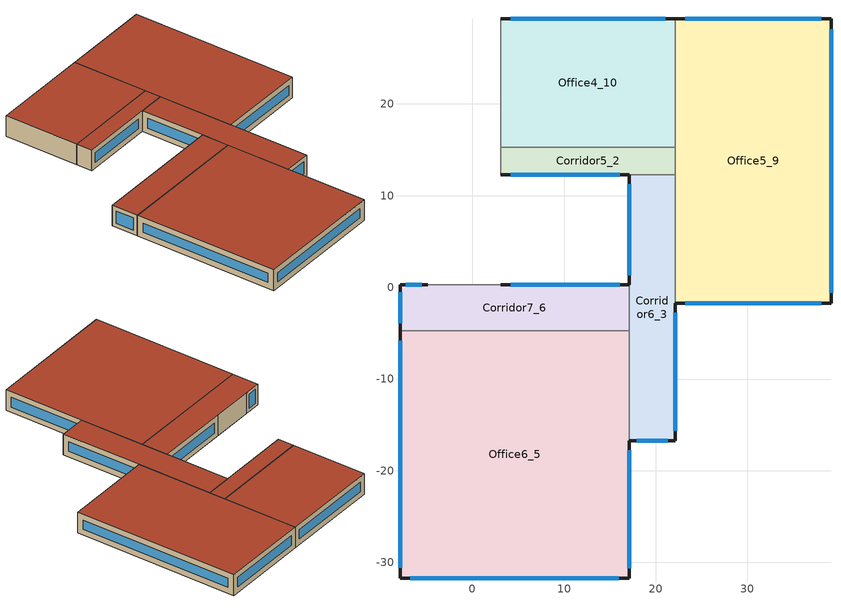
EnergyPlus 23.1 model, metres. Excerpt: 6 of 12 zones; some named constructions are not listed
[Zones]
Corridor5_2
 floor outside (90.1-2019 Nonresidential CZ 0 Exterior Floor (Mass)): 3.11,15.28 22.11,15.28 22.11,12.28 3.11,12.28 z7.07
 wall outside (90.1-2019 Nonresidential CZ 0 Exterior Wall (Mass)): 3.11,12.28 17.11,12.28 z7.07:11.07
 wall to Corridor4_4 (Interior Partition (Mass)): 3.11,15.28 3.11,12.28 z7.07:11.07
 wall to Corridor6_3 (Interior Partition (Mass)): 17.11,12.28 22.11,12.28 z7.07:11.07
 wall to Office5_9 (Interior Partition (Mass)): 22.11,12.28 22.11,15.28 z7.07:11.07
 wall to Office4_10 (Interior Partition (Mass)): 22.11,15.28 3.11,15.28 z7.07:11.07
 window (DoublePaneLoEe2): 4.16,12.28 16.05,12.28 z8.13:10.02
 roof outside (90.1-2019 Nonresidential CZ 0 Exterior Roof (Mass)): 3.11,15.28 3.11,12.28 22.11,12.28 22.11,15.28 z11.07
Corridor6_3
 floor outside (90.1-2019 Nonresidential CZ 0 Exterior Floor (Mass)): 17.11,12.28 22.11,12.28 22.11,-16.72 17.11,-16.72 z7.07
 wall outside (90.1-2019 Nonresidential CZ 0 Exterior Wall (Mass)): 17.11,12.28 17.11,0.28 / 17.11,-16.72 22.11,-16.72 22.11,-1.72 z7.07:11.07
 wall to Office6_5 (Interior Partition (Mass)): 17.11,-4.72 17.11,-16.72 z7.07:11.07
 wall to Corridor7_6 (Interior Partition (Mass)): 17.11,0.28 17.11,-4.72 z7.07:11.07
 wall to Office5_9 (Interior Partition (Mass)): 22.11,-1.72 22.11,12.28 z7.07:11.07
 window (DoublePaneLoEe2): 17.11,11.25 17.11,1.32 z8.11:10.04; 17.92,-16.72 21.29,-16.72 z7.89:10.26; 22.11,-15.65 22.11,-2.78 z8.14:10.01
 roof outside (90.1-2019 Nonresidential CZ 0 Exterior Roof (Mass)): 17.11,12.28 17.11,-16.72 22.11,-16.72 22.11,12.28 z11.07
Office6_5
 floor outside (90.1-2019 Nonresidential CZ 0 Exterior Floor (Mass)): -7.89,-31.72 -7.89,-4.72 17.11,-4.72 17.11,-31.72 z7.07
 wall outside (90.1-2019 Nonresidential CZ 0 Exterior Wall (Mass)): -7.89,-4.72 -7.89,-31.72 17.11,-31.72 17.11,-16.72 z7.07:11.07
 wall to Corridor7_6 (Interior Partition (Mass)): 17.11,-4.72 -7.89,-4.72 z7.07:11.07
 window (DoublePaneLoEe2): -6.77,-31.72 15.99,-31.72 z8.19:9.95; 17.11,-30.65 17.11,-17.78 z8.14:10.01; -7.89,-5.84 -7.89,-30.59 z8.2:9.95
 roof outside (90.1-2019 Nonresidential CZ 0 Exterior Roof (Mass)): -7.89,-31.72 17.11,-31.72 17.11,-4.72 -7.89,-4.72 z11.07
Corridor7_6
 floor outside (90.1-2019 Nonresidential CZ 0 Exterior Floor (Mass)): -7.89,-4.72 -7.89,0.28 17.11,0.28 17.11,-4.72 z7.07
 wall outside (90.1-2019 Nonresidential CZ 0 Exterior Wall (Mass)): -4.89,0.28 -7.89,0.28 -7.89,-4.72 / 17.11,0.28 3.11,0.28 z7.07:11.07
 wall to Corridor4_4 (Interior Partition (Mass)_FLIPPED): 3.11,0.28 -4.89,0.28 z7.07:11.07
 window (DoublePaneLoEe2): -5.52,0.28 -7.27,0.28 z7.7:10.45; 16.05,0.28 4.16,0.28 z8.13:10.02; -7.89,-0.53 -7.89,-3.9 z7.89:10.26
 roof outside (90.1-2019 Nonresidential CZ 0 Exterior Roof (Mass)): -7.89,-4.72 17.11,-4.72 17.11,0.28 -7.89,0.28 z11.07
Office5_9
 floor outside (90.1-2019 Nonresidential CZ 0 Exterior Floor (Mass)): 22.11,-1.72 22.11,29.28 39.11,29.28 39.11,-1.72 z7.07
 wall outside (90.1-2019 Nonresidential CZ 0 Exterior Wall (Mass)): 22.11,-1.72 39.11,-1.72 39.11,29.28 22.11,29.28 z7.07:11.07
 wall to Office4_10 (Interior Partition (Mass)): 22.11,29.28 22.11,15.28 z7.07:11.07
 window (DoublePaneLoEe2): 23.19,-1.72 38.02,-1.72 / 38.02,29.28 23.19,29.28 z8.16:9.99; 39.11,-0.58 39.11,28.15 z8.21:9.94
 roof outside (90.1-2019 Nonresidential CZ 0 Exterior Roof (Mass)): 22.11,-1.72 39.11,-1.72 39.11,29.28 22.11,29.28 z11.07
Office4_10
 floor outside (90.1-2019 Nonresidential CZ 0 Exterior Floor (Mass)): 3.11,29.28 22.11,29.28 22.11,15.28 3.11,15.28 z7.07
 wall outside (90.1-2019 Nonresidential CZ 0 Exterior Wall (Mass)): 22.11,29.28 3.11,29.28 z7.07:11.07
 wall to Corridor4_4 (Interior Partition (Mass)_FLIPPED): 3.11,29.28 3.11,15.28 z7.07:11.07
 window (DoublePaneLoEe2): 21.01,29.28 4.2,29.28 z8.17:9.98
 roof outside (90.1-2019 Nonresidential CZ 0 Exterior Roof (Mass)): 3.11,29.28 3.11,15.28 22.11,15.28 22.11,29.28 z11.07
[Schedule:Day:Hourly]
1242ee56-d6cf-462a-ade5-11d30a9780d5: Fraction, 0, 0, 0, 0, 1, 0, 1, 1, 1, 0, 0, 0, 1, 0, 0, 0, 0, 0, 0, 0, 0, 0, 0, 0
e344ddef-4962-420f-85e2-f5c150d679e5: Fraction, 0, 0, 0, 1, 0, 0, 0, 0, 0, 0, 0, 1, 1, 0, 1, 1, 0, 1, 0, 0, 0, 0, 0, 0
ffd09ddc-9102-4ad7-be12-65ce090cfeba: Fraction, 0, 0, 0, 0, 0, 0, 0, 0, 0, 0, 0, 1, 1, 0, 0, 0, 0, 0, 0, 0, 0, 0, 0, 1
b55eb57c-643e-4fc9-b324-50d3e40fb666: Fraction, 1, 0, 1, 1, 1, 1, 1, 1, 0, 0, 0, 1, 1, 1, 1, 1, 0, 0, 0, 0, 0, 0, 0, 0
491f8cdb-9c3c-4dc9-8fcd-590ef5e77c89: Fraction, 0, 1, 1, 1, 1, 1, 1, 1, 0, 0, 1, 0, 0, 0, 1, 0, 0, 0, 0, 0, 1, 1, 1, 1
5b6d78ea-f767-428e-86c2-ba8ecb36dfaa: Fraction, 1, 1, 1, 0, 1, 0, 0, 0, 0, 0, 0, 0, 1, 1, 1, 1, 0, 1, 0, 0, 0, 0, 0, 0
eb0fa9bf-e4a1-4a5d-9ac5-d7e4c1240da4: Fraction, 0, 0, 0, 0, 0, 0, 1, 1, 0, 0, 0, 1, 1, 0, 0, 0, 0, 0, 0, 0, 0, 0, 0, 0
9d154d37-4260-4026-8928-29595f42171f: Fraction, 0, 1, 1, 1, 1, 1, 0, 1, 1, 1, 1, 0, 0, 0, 0, 0, 0, 0, 0, 0, 0, 0, 0, 0
b03318f2-b386-4f2d-81cc-0c0b5e91b8b3: Fraction, 0, 0, 0, 1, 0, 1, 1, 0, 0, 0, 0, 1, 0, 1, 1, 1, 1, 1, 1, 0, 0, 0, 0, 0
02330130-0b7b-4af9-9bd3-7d9e0938c6e9: Fraction, 0, 0, 0, 1, 1, 1, 0, 0, 0, 0, 0, 0, 1, 1, 1, 1, 0, 0, 0, 0, 0, 0, 0, 0
df49a15c-b2ff-46f6-8f8e-6f0da56214ec: Fraction, 0, 1, 1, 1, 1, 0, 1, 1, 0, 0, 0, 1, 1, 1, 1, 1, 1, 1, 1, 0, 0, 0, 0, 0
434c5413-1246-47ac-9f07-298d2dff6bae: Fraction, 0, 0, 0, 0, 0, 0, 0, 0, 0, 0, 1, 1, 1, 1, 1, 1, 1, 1, 1, 0, 0, 0, 0, 0
c2e363a4-ecad-423c-9f6e-9bc37d77a88e: Fraction, 0, 0, 1, 1, 1, 0, 0, 1, 0, 0, 1, 1, 1, 1, 1, 1, 1, 1, 1, 1, 0, 0, 0, 0
a48b2b46-5358-4de7-bb09-8bf259215a9f: Fraction, 0, 0, 0, 0, 0, 0, 0, 1, 0, 0, 1, 1, 1, 1, 1, 1, 0, 1, 1, 1, 1, 1, 0, 0
f8dbe09b-ed34-4ddf-8900-e122ace980da: Fraction, 0, 0, 0, 0, 0, 0, 0, 0, 0, 1, 0, 1, 1, 1, 0, 0, 0, 0, 0, 0, 0, 0, 1, 1
69f5ed30-1af8-4d5d-aec1-3eb095da9fb7: Fraction, 1, 1, 1, 1, 1, 1, 1, 1, 1, 0, 1, 0, 0, 1, 0, 0, 0, 0, 0, 1, 0, 0, 0, 1
02c76f76-94cf-461c-afbc-bc5b4ff9c805: Fraction, 1, 1, 1, 1, 1, 1, 1, 1, 0, 0, 0, 1, 1, 1, 0, 0, 1, 1, 0, 0, 0, 0, 0, 1
a0c0cab8-4f9a-4ced-bd05-3508abf56f70: Fraction, 0, 0, 0, 0, 0, 0, 0, 0, 0, 0, 1, 0, 1, 1, 1, 0, 0, 0, 0, 0, 0, 0, 0, 0
b5026e55-8b1b-482d-9523-32ea7c3d715a: Fraction, 0, 1, 1, 1, 1, 1, 1, 1, 1, 0, 1, 1, 1, 1, 1, 0, 0, 0, 0, 1, 0, 1, 1, 1
577f36fc-207c-4c03-8701-113d78fc15b1: Fraction, 0, 0, 0, 0, 1, 1, 1, 1, 1, 1, 1, 0, 0, 0, 0, 0, 0, 0, 1, 0, 0, 0, 0, 0
a0f41693-ff3a-4fe0-b7b3-2f072955540f: Fraction, 0, 1, 0, 0, 1, 0, 0, 1, 0, 0, 1, 1, 1, 0, 0, 1, 0, 0, 0, 0, 0, 0, 0, 0
63d49d35-fa98-462d-a070-65141f953828: Fraction, 0, 0, 0, 0, 1, 1, 1, 1, 0, 0, 1, 1, 0, 0, 0, 0, 0, 0, 0, 0, 0, 0, 0, 0
44d64cc3-a848-4a1f-8d9e-95b665a51591: Fraction, 0, 0, 0, 0, 0, 1, 0, 0, 0, 1, 0, 1, 1, 1, 1, 1, 0, 0, 0, 0, 0, 0, 0, 1
3c02e85b-ea55-499d-8f5b-588ac2eb91b2: Fraction, 1, 1, 1, 1, 1, 1, 1, 1, 0, 1, 1, 1, 1, 1, 1, 1, 0, 0, 0, 0, 0, 0, 0, 0
69c12021-d423-489c-8a8f-9282d813251f: Fraction, 0, 0, 0, 0, 0, 0, 0, 0, 0, 1, 1, 1, 1, 1, 1, 0, 0, 0, 0, 0, 0, 0, 0, 0
db116403-2cab-48ed-bfee-180b4db1194b: Fraction, 0, 1, 0, 0, 1, 1, 1, 1, 0, 1, 1, 1, 1, 1, 1, 1, 1, 1, 0, 0, 0, 0, 0, 0
dea5abc6-c6a5-4ad8-9db0-dd04b8648f47: Fraction, 0, 0, 1, 1, 1, 1, 1, 1, 0, 0, 0, 0, 0, 1, 0, 1, 1, 0, 0, 0, 0, 0, 0, 0
f8f031fb-55d7-4113-826e-46df9e269b83: Fraction, 0, 0, 1, 1, 1, 1, 1, 1, 1, 1, 0, 0, 0, 0, 0, 0, 0, 0, 0, 0, 1, 0, 0, 0
9439cbf5-d5ff-4074-a405-9ab2b460fbb4: Fraction, 1, 1, 1, 1, 1, 0, 0, 0, 0, 0, 0, 1, 1, 1, 1, 1, 1, 0, 0, 0, 0, 0, 0, 0
80aae938-f4e7-4bfd-bcac-6303aa2b673e: Fraction, 0, 1, 1, 1, 1, 1, 1, 0, 0, 0, 0, 0, 0, 0, 0, 0, 1, 1, 1, 1, 1, 1, 1, 1
3e2ffb6e-4ba5-4575-9637-70f477fbe3e4: Fraction, 0, 1, 0, 0, 1, 0, 0, 0, 0, 0, 0, 0, 1, 0, 0, 0, 0, 0, 0, 0, 0, 0, 0, 0
8082231e-6d23-4a24-b053-6047dec3c4d4: Fraction, 0, 1, 1, 1, 1, 1, 1, 1, 1, 1, 0, 0, 0, 0, 0, 1, 1, 0, 0, 0, 0, 0, 0, 0
03acb633-0e3a-4c43-ba6c-1c1954176612: Fraction, 1, 1, 1, 0, 1, 1, 1, 1, 0, 0, 1, 1, 1, 1, 1, 1, 1, 1, 0, 0, 0, 0, 0, 0
b39f9c08-f252-49b5-b819-695040dc3642: Fraction, 0, 1, 0, 0, 0, 0, 0, 0, 0, 0, 1, 0, 0, 0, 1, 1, 1, 1, 1, 0, 0, 0, 0, 1
9d3e4857-92ef-4dd8-97cb-17e5176d520d: Fraction, 1, 1, 1, 1, 1, 0, 1, 1, 1, 0, 0, 0, 0, 1, 1, 0, 0, 0, 0, 0, 0, 0, 0, 1
d1ffbada-6852-4fe5-92ac-6576efdba325: Fraction, 1, 1, 1, 1, 1, 1, 0, 0, 0, 0, 0, 1, 1, 1, 1, 1, 1, 0, 0, 0, 0, 0, 0, 0
954b7ab4-e2b9-4bf8-9b50-9685aff6042e: Fraction, 0, 1, 1, 1, 1, 1, 1, 0, 0, 0, 0, 1, 1, 1, 1, 0, 0, 0, 0, 0, 0, 0, 0, 0
caadc734-b040-485b-bb9c-427144f03ec6: Fraction, 0, 0, 1, 1, 1, 1, 1, 0, 0, 0, 1, 1, 1, 1, 0, 0, 0, 0, 0, 0, 0, 0, 0, 0
c2ac46ce-d703-499b-8642-5c076bb1a8c2: Fraction, 1, 1, 1, 1, 1, 1, 1, 1, 1, 0, 0, 0, 0, 0, 0, 0, 0, 0, 1, 1, 1, 1, 1, 1
227e6952-2946-49a0-bb76-e66d42418431: Fraction, 1, 1, 1, 1, 1, 1, 1, 0, 0, 1, 1, 1, 0, 0, 0, 0, 0, 0, 0, 0, 0, 0, 0, 0
4f15297a-f34a-4033-bc6e-cdefa81589fa: Fraction, 1, 1, 1, 1, 1, 1, 1, 1, 0, 1, 1, 0, 0, 0, 1, 1, 0, 0, 0, 0, 0, 0, 0, 0
f6632674-8357-41c2-a392-1f5c7f2c57ad: Fraction, 0, 0, 0, 1, 1, 1, 0, 0, 0, 1, 1, 1, 1, 1, 1, 1, 1, 1, 0, 0, 0, 0, 0, 0
5d2f6e18-a4a7-4761-b986-358a724ba59e: Fraction, 0, 0, 0, 0, 0, 0, 0, 1, 1, 1, 1, 0, 0, 0, 0, 0, 0, 0, 0, 0, 0, 0, 0, 1
d8219eba-6049-4719-bbae-982766623e24: Fraction, 1, 1, 1, 1, 1, 1, 1, 1, 0, 0, 0, 1, 1, 1, 1, 0, 0, 0, 1, 1, 1, 1, 1, 1
7c8d18ee-8c49-4ee1-a37a-0f502e04c430: Fraction, 1, 1, 1, 1, 1, 1, 1, 1, 1, 1, 1, 1, 1, 1, 1, 0, 0, 0, 0, 1, 1, 1, 0, 1
91312270-6507-49d8-b3af-f2f66574d585: Fraction, 1, 1, 1, 1, 1, 1, 1, 1, 0, 0, 1, 1, 0, 1, 0, 0, 0, 0, 0, 0, 0, 0, 0, 1
dc948ca8-26c4-4469-b8a7-68576a6a40b3: Fraction, 1, 1, 1, 1, 1, 1, 1, 0, 0, 0, 1, 0, 0, 0, 0, 0, 0, 0, 0, 1, 1, 1, 1, 1
0a490d19-edc0-4b3b-aefc-552a68770a68: Fraction, 1, 1, 1, 1, 1, 0, 0, 0, 0, 0, 1, 1, 1, 1, 1, 1, 1, 0, 0, 0, 0, 0, 0, 0
52267322-b833-48d4-93e8-5bd0c94710a0: Fraction, 1, 1, 1, 1, 1, 1, 1, 1, 1, 1, 0, 0, 0, 0, 0, 0, 1, 0, 0, 0, 0, 0, 0, 0
01baa899-09a0-4ea4-8af9-04391befd078: Fraction, 1, 1, 1, 1, 1, 1, 1, 1, 1, 1, 1, 1, 0, 0, 0, 0, 0, 0, 0, 0, 0, 1, 1, 1
3cfdcbb5-4bc2-4460-ab53-19f944b304c8: Fraction, 1, 1, 1, 1, 1, 1, 1, 0, 0, 0, 1, 1, 1, 1, 1, 1, 1, 0, 0, 0, 0, 1, 1, 1
5a53f045-15ef-458e-965d-aaa883960cef: Fraction, 1, 1, 1, 1, 1, 1, 1, 1, 0, 0, 1, 1, 1, 1, 0, 1, 1, 1, 1, 1, 1, 1, 1, 1
75e94847-8e13-4c8b-93ed-5684a680ae61: Fraction, 1, 1, 1, 1, 1, 1, 1, 1, 1, 0, 0, 0, 0, 1, 0, 0, 0, 0, 0, 0, 0, 0, 0, 0
ae225517-4b84-49a0-8c55-97e60d2b6754: Fraction, 1, 1, 1, 1, 1, 1, 1, 1, 0, 1, 1, 1, 1, 1, 1, 1, 1, 0, 1, 1, 1, 1, 1, 1
51fce39d-d843-4d8b-ae4d-b7cb47dbfb7f: Fraction, 1, 1, 1, 1, 1, 1, 1, 1, 0, 0, 1, 1, 1, 1, 1, 1, 0, 0, 0, 0, 0, 0, 1, 1
d3506403-cd9a-4c28-b6db-d9150907f1b8: Fraction, 1, 1, 1, 1, 1, 1, 1, 0, 0, 0, 1, 1, 1, 0, 0, 0, 0, 1, 1, 1, 1, 1, 1, 1
692a7c8a-1c99-4a6f-8feb-491007400ad0: Fraction, 1, 1, 1, 1, 1, 1, 1, 1, 0, 0, 1, 1, 1, 1, 1, 1, 1, 0, 0, 0, 0, 0, 0, 1
c3cf2fd4-39ad-4fb4-b75a-b768009b5a3f: Fraction, 1, 1, 1, 1, 0, 1, 1, 0, 0, 0, 0, 1, 1, 1, 1, 1, 0, 0, 0, 0, 0, 0, 0, 0
71c67952-b934-4771-baec-41a3a5247320: Fraction, 0, 0, 0, 0, 0, 1, 1, 1, 0, 0, 0, 0, 0, 1, 0, 0, 0, 0, 0, 0, 0, 0, 0, 0
dab5211e-4043-4bd5-b6a3-686c985c5db3: Fraction, 1, 1, 1, 1, 1, 1, 1, 1, 0, 0, 1, 1, 1, 1, 0, 0, 0, 0, 0, 0, 0, 0, 0, 0
631f01d7-ab7f-49d3-a252-7019c9405a3c: Fraction, 0, 0, 0, 0, 0, 0, 0, 1, 0, 0, 0, 0, 0, 1, 0, 0, 0, 0, 0, 0, 0, 0, 1, 1
0cd4baa2-a235-4268-b642-3bd5f5058037: Fraction, 1, 1, 1, 1, 1, 1, 1, 1, 0, 0, 0, 1, 0, 0, 0, 0, 0, 0, 0, 0, 0, 1, 1, 1
27a775d1-2799-4b96-a959-0eb89fe98382: Fraction, 1, 1, 1, 1, 1, 1, 1, 1, 0, 0, 0, 0, 1, 1, 1, 0, 0, 0, 0, 0, 0, 0, 1, 1
80cb1e91-8182-49b5-aa72-dbc3962e2512: Fraction, 1, 1, 1, 1, 1, 1, 1, 1, 1, 0, 0, 0, 0, 0, 0, 0, 1, 1, 1, 1, 1, 1, 1, 1
a8c0b0d8-d3ef-4760-8a4d-0035488eedfd: Fraction, 1, 1, 1, 1, 1, 1, 1, 1, 1, 0, 0, 0, 1, 1, 0, 0, 0, 0, 0, 1, 1, 1, 1, 1
70cd05d9-751b-4cee-935f-a584857e498e: Fraction, 1, 1, 1, 1, 1, 1, 1, 1, 0, 1, 0, 0, 1, 1, 1, 1, 1, 1, 1, 1, 1, 1, 1, 1
985b0579-1d94-41d4-8b54-0f404620d070: Fraction, 1, 1, 1, 1, 1, 1, 1, 1, 0, 0, 1, 0, 0, 0, 0, 0, 0, 0, 1, 1, 1, 1, 1, 1
2da556a9-50ba-4206-8bbf-ba9ac385cfa5: Fraction, 1, 1, 1, 1, 1, 1, 1, 1, 1, 0, 0, 0, 0, 1, 0, 0, 0, 0, 1, 1, 1, 1, 1, 1
2c672940-19b7-421a-8188-54d8e7ba72d3: Fraction, 1, 1, 1, 1, 1, 1, 1, 1, 1, 0, 0, 0, 1, 0, 0, 0, 0, 0, 0, 0, 0, 0, 0, 1
a763327f-e078-42a5-8e02-3a0dd7feaced: Fraction, 1, 1, 1, 1, 1, 1, 1, 1, 1, 0, 0, 0, 1, 1, 1, 1, 0, 1, 1, 1, 1, 1, 1, 1
507399da-2a8b-4e1a-a11d-a71815d56c38: Fraction, 1, 1, 1, 1, 1, 1, 1, 1, 0, 0, 1, 1, 0, 0, 0, 0, 1, 1, 1, 1, 1, 1, 1, 1
63c9e9cc-76f8-4b48-bbd6-0d91a32845e8: Fraction, 1, 1, 1, 1, 1, 1, 1, 1, 0, 0, 0, 0, 1, 1, 1, 1, 1, 1, 1, 1, 1, 1, 1, 1
ecd5ae4a-d016-4fc5-a8fc-8a09832a413c: Fraction, 1, 1, 1, 1, 1, 1, 1, 1, 0, 0, 0, 0, 0, 0, 0, 1, 1, 1, 1, 1, 1, 1, 1, 1
cb8ddd0d-6da4-4fc2-b4fa-15d8e421a79f: Fraction, 1, 1, 1, 1, 1, 1, 1, 1, 1, 1, 1, 1, 1, 1, 1, 0, 0, 0, 1, 1, 1, 1, 1, 1
24be1c14-e195-4564-b384-0d43ed87b026: Fraction, 1, 1, 1, 1, 1, 1, 1, 1, 0, 1, 1, 1, 1, 1, 1, 1, 1, 1, 1, 1, 1, 1, 1, 1
5ba7f730-b240-402d-9719-cdd0aa8d87dd: Fraction, 1, 1, 1, 1, 1, 1, 1, 1, 1, 0, 0, 0, 0, 0, 0, 0, 1, 1, 0, 0, 0, 0, 1, 1
3612b8da-0a1d-4bb5-975c-bc49aac4a66a: Fraction, 1, 1, 1, 1, 1, 1, 1, 1, 1, 0, 0, 0, 0, 0, 0, 0, 0, 0, 0, 1, 1, 1, 1, 1
a7d40797-0fdf-4174-8411-34bf25558046: Fraction, 1, 1, 1, 1, 1, 1, 1, 0, 0, 0, 1, 1, 1, 1, 1, 1, 1, 0, 0, 0, 0, 0, 0, 0
6b474365-af8e-458e-849a-788c33d72759: Fraction, 0, 1, 1, 1, 1, 1, 1, 1, 0, 0, 1, 0, 1, 1, 1, 0, 0, 0, 0, 0, 0, 0, 0, 1
1bf324af-11f4-43df-bf20-d492d21d8c1b: Fraction, 1, 1, 1, 1, 1, 1, 1, 1, 0, 0, 0, 1, 1, 1, 0, 0, 0, 1, 1, 1, 1, 1, 1, 1
ace6e12e-48a4-4ecd-a18d-52a5a243a985: Fraction, 1, 1, 1, 1, 1, 1, 1, 1, 1, 0, 0, 0, 0, 0, 0, 0, 0, 0, 0, 0, 0, 1, 1, 1
1bf8160f-5c12-46e4-81d6-3d2eccfed065: Fraction, 1, 1, 1, 1, 1, 1, 1, 1, 0, 0, 1, 1, 1, 1, 1, 1, 1, 1, 0, 0, 0, 0, 1, 1
bc62c44f-56ad-4c04-94db-d57fc7f6c792: Fraction, 1, 1, 1, 1, 1, 1, 1, 1, 0, 0, 1, 0, 0, 0, 1, 1, 1, 1, 1, 1, 1, 1, 1, 1
bff58965-9f1a-46c8-9463-f46d51d88d8f: Fraction, 1, 1, 1, 1, 1, 1, 1, 1, 0, 0, 0, 0, 0, 0, 0, 0, 0, 1, 1, 1, 1, 1, 1, 1
89dab37f-e068-488d-b21d-74fde9172915: Fraction, 1, 1, 1, 1, 1, 1, 1, 1, 0, 0, 0, 1, 1, 0, 0, 0, 0, 0, 0, 0, 1, 1, 1, 1
1fdc2da5-1815-4ef0-be14-241d1055f806: Fraction, 1, 1, 1, 1, 1, 1, 1, 1, 0, 0, 1, 1, 1, 1, 0, 0, 1, 0, 0, 0, 0, 1, 1, 1
d73cfe5b-732e-409d-9361-381d8572ca1b: Fraction, 1, 1, 1, 1, 1, 1, 1, 1, 1, 0, 1, 1, 1, 1, 1, 1, 1, 0, 0, 0, 0, 0, 1, 1
aa4eaca1-4b3c-4157-ac38-55343d148e1e: Fraction, 1, 1, 1, 1, 1, 1, 1, 1, 0, 0, 1, 1, 1, 0, 1, 1, 0, 0, 1, 1, 1, 1, 1, 1
c1399a7c-f1d2-4747-81b9-383578351be8: Fraction, 1, 1, 1, 1, 1, 1, 1, 1, 1, 0, 0, 0, 0, 1, 0, 0, 0, 0, 0, 0, 0, 1, 1, 1
e56826dc-c560-4824-b1a5-68cde07b9c75: Fraction, 1, 1, 1, 1, 1, 1, 1, 1, 0, 0, 0, 1, 1, 1, 1, 0, 0, 0, 0, 0, 0, 0, 0, 0
504b8e7b-b91e-4039-834f-28c4107da531: Fraction, 0, 1, 1, 1, 1, 1, 1, 0, 0, 0, 1, 1, 1, 1, 0, 0, 0, 0, 0, 0, 1, 1, 1, 0
206faf31-e17b-4553-a43e-00f4809626aa: Fraction, 0, 0, 0, 0, 0, 0, 0, 0, 0, 0, 0, 1, 1, 0, 0, 1, 0, 0, 0, 0, 0, 0, 0, 0
c3e0a98c-3013-4bfc-aefc-7d57471c2358: Fraction, 0, 0, 0, 0, 0, 0, 0, 0, 0, 0, 0, 1, 1, 1, 1, 0, 0, 0, 0, 0, 0, 0, 0, 0
1d553196-b9fd-4d8c-a6f0-93a3df51ab2f: Fraction, 0, 0, 0, 0, 0, 0, 0, 0, 0, 0, 0, 1, 0, 0, 0, 0, 0, 0, 0, 0, 0, 0, 0, 0
c7d7a3af-1110-4a44-959f-95b394fee1b7: Fraction, 0, 0, 0, 0, 1, 0, 0, 0, 0, 0, 0, 1, 1, 1, 0, 0, 0, 0, 0, 0, 0, 0, 0, 0
3dcea64d-c26a-4ad6-92c3-77ce39606ded: Fraction, 0, 0, 0, 0, 1, 0, 0, 0, 0, 0, 0, 1, 1, 1, 0, 1, 1, 1, 0, 0, 1, 1, 1, 1
d2362845-9ff8-4fd9-b0f1-9023312239cd: Fraction, 1, 1, 1, 1, 1, 1, 1, 1, 1, 1, 1, 1, 1, 1, 1, 1, 1, 1, 1, 1, 1, 1, 1, 1
9fde79ce-808b-4be5-9236-183462dafdd2: Fraction, 1, 1, 1, 0, 1, 1, 1, 1, 0, 1, 1, 1, 1, 1, 1, 1, 1, 1, 1, 1, 1, 1, 1, 1
418b17a6-e311-4229-9af6-ff0bf72ee066: Fraction, 1, 1, 1, 1, 1, 1, 1, 1, 1, 0, 0, 0, 1, 1, 0, 0, 1, 1, 1, 1, 1, 1, 1, 1
265335a5-86b4-4fae-9e1f-64f20e376f08: Fraction, 1, 1, 1, 1, 1, 1, 1, 1, 1, 0, 0, 1, 1, 0, 1, 0, 1, 1, 0, 1, 0, 0, 1, 0
bf53786d-7c89-45a7-a65d-7379e5393172: Fraction, 0, 1, 1, 1, 1, 1, 1, 1, 1, 1, 1, 1, 1, 0, 0, 0, 0, 0, 0, 0, 1, 1, 1, 1
f01ccdc8-e9a9-4fe8-956d-1121a3138034: Fraction, 1, 1, 1, 1, 1, 1, 1, 1, 1, 1, 1, 1, 0, 0, 0, 0, 0, 0, 0, 1, 1, 1, 1, 1
10db8715-2282-4dd2-ba16-2b620b72219b: Fraction, 1, 1, 1, 1, 1, 1, 1, 1, 1, 1, 1, 1, 1, 1, 0, 1, 1, 1, 0, 1, 1, 1, 1, 1
17c9e906-b66c-40b7-849a-e7c207e2248d: Fraction, 1, 1, 1, 1, 1, 1, 1, 1, 1, 0, 0, 0, 0, 0, 0, 0, 0, 0, 0, 0, 1, 1, 1, 1
f080f6a6-0fa1-4244-9e8f-dbb833461611: Fraction, 1, 1, 1, 1, 1, 1, 1, 1, 0, 0, 0, 0, 1, 1, 1, 1, 0, 0, 0, 0, 0, 0, 1, 0
82637cac-59b5-4817-9ec8-bce127f1267e: Fraction, 1, 1, 1, 1, 1, 1, 1, 1, 1, 1, 0, 1, 1, 1, 1, 0, 0, 0, 0, 0, 1, 1, 1, 0
d4c5f88b-37b3-48ab-934d-acf822dcba40: Fraction, 1, 1, 1, 1, 1, 1, 1, 1, 1, 0, 0, 0, 0, 1, 1, 1, 1, 1, 1, 1, 1, 1, 1, 1
3867438e-e9d7-4102-957c-cb012f63039f: Fraction, 1, 1, 1, 1, 1, 1, 1, 1, 1, 1, 0, 0, 0, 0, 0, 0, 0, 1, 0, 1, 1, 1, 1, 1
b393b628-0fa7-4727-933b-61eb40549425: Fraction, 1, 1, 1, 1, 1, 1, 1, 1, 0, 0, 0, 0, 0, 0, 0, 0, 0, 0, 0, 1, 1, 1, 1, 1
8f4352dd-c9bd-4828-8343-6d221af9c6c4: Fraction, 1, 1, 1, 1, 1, 1, 1, 1, 0, 0, 0, 0, 1, 0, 1, 0, 1, 1, 1, 1, 0, 1, 1, 1
4f40a391-c062-41bc-87bf-16195e52f037: Fraction, 1, 1, 1, 1, 1, 1, 1, 1, 0, 0, 0, 0, 1, 0, 0, 0, 0, 0, 0, 0, 0, 1, 1, 1
9cb46ef5-359a-4e0a-b34b-3d84d53b8ef3: Fraction, 1, 1, 1, 1, 1, 1, 1, 1, 0, 0, 0, 1, 0, 1, 1, 0, 0, 0, 0, 0, 0, 0, 0, 1
4c8fb74c-6538-4ecb-be80-088d96d9e2c4: Fraction, 1, 1, 0, 0, 1, 1, 0, 1, 0, 0, 0, 0, 1, 0, 0, 0, 0, 0, 0, 0, 0, 0, 0, 0
8fbc48ed-60e3-4f80-a76d-d69bab472439: Fraction, 0, 0, 1, 0, 0, 0, 1, 0, 0, 0, 0, 0, 0, 1, 1, 0, 0, 0, 0, 0, 0, 0, 0, 0
efed817c-dc9f-439f-ab98-c0f73c1b3a8d: Fraction, 0, 0, 0, 0, 0, 0, 0, 0, 0, 0, 0, 1, 1, 1, 1, 1, 0, 0, 0, 0, 0, 0, 1, 0
e778b4a4-cb3b-47e9-ba8e-157863696d0f: Fraction, 1, 1, 0, 0, 1, 0, 0, 1, 0, 0, 0, 1, 1, 1, 1, 0, 0, 0, 0, 0, 0, 0, 0, 0
b8d47d5b-81a9-4fc1-81a0-29d42367e422: Fraction, 0, 1, 0, 1, 1, 1, 1, 1, 0, 0, 0, 1, 1, 1, 1, 1, 0, 0, 0, 0, 0, 0, 0, 0
273554ea-4e64-46f5-b203-b84a4f5a0a96: Fraction, 0, 1, 1, 1, 1, 1, 1, 1, 0, 0, 0, 0, 1, 1, 1, 1, 0, 0, 0, 0, 0, 0, 0, 0
cd12c2a9-bf04-40b8-9457-784e167eb4fa: Fraction, 0, 0, 0, 1, 1, 0, 0, 1, 0, 0, 0, 1, 1, 1, 1, 1, 0, 0, 0, 0, 0, 0, 0, 0
ef43c7d3-47a8-4d9f-9600-6f971d88cb10: Fraction, 0, 1, 1, 1, 1, 0, 0, 1, 0, 0, 0, 0, 0, 0, 0, 0, 0, 0, 0, 0, 0, 0, 1, 1
dbf08e16-4042-4c67-984b-07f8cde1e68b: Fraction, 0, 0, 0, 0, 0, 0, 0, 0, 1, 1, 1, 1, 1, 0, 1, 1, 1, 1, 1, 1, 1, 1, 1, 1
fbfd6f06-c4d6-4238-99d3-798bb2f8b9d1: Fraction, 0, 0, 0, 0, 0, 0, 0, 0, 1, 1, 1, 1, 1, 1, 1, 1, 1, 1, 1, 1, 1, 1, 1, 1
0b1959bb-9368-4a82-8e59-dfa73476eba2: Fraction, 0, 0, 0, 0, 0, 0, 0, 0, 1, 1, 1, 0, 0, 0, 0, 0, 1, 1, 1, 1, 1, 1, 1, 0
e39e132d-e360-43ac-81bf-0e6ea7e1b920: Fraction, 0, 0, 0, 0, 0, 0, 0, 0, 1, 1, 1, 1, 1, 1, 1, 1, 1, 1, 1, 1, 1, 1, 1, 0
9d744e88-ca86-4a94-b810-3c64c1da758e: Fraction, 0, 0, 0, 0, 0, 0, 0, 0, 1, 1, 1, 1, 0, 0, 0, 1, 1, 1, 1, 1, 1, 1, 1, 1
625fab60-28ec-499e-ae5e-d6760f51dfe9: Fraction, 0, 0, 0, 0, 0, 0, 0, 0, 1, 1, 1, 1, 1, 1, 1, 1, 1, 1, 1, 1, 1, 1, 0, 0
03ea509b-91f5-49e7-acfd-32594791f2c7: Fraction, 0, 0, 0, 0, 0, 0, 0, 1, 1, 1, 1, 1, 0, 0, 0, 0, 1, 1, 1, 1, 1, 1, 1, 0
60439f76-d454-422c-9118-9fcac7943ff4: Fraction, 0, 0, 0, 0, 0, 0, 0, 0, 1, 1, 1, 1, 0, 0, 0, 0, 0, 1, 1, 1, 1, 1, 1, 1
18c1df1a-fdff-4a86-a412-c2a50684ad3d: Fraction, 0, 0, 0, 0, 0, 0, 0, 0, 1, 1, 1, 1, 0, 0, 0, 0, 0, 1, 1, 1, 1, 1, 1, 0
ef8518cd-967c-444e-affd-c2472cd5eddf: Fraction, 0, 0, 0, 0, 0, 1, 1, 1, 1, 1, 0, 0, 0, 0, 1, 1, 1, 1, 1, 1, 1, 1, 0, 0
4351f359-33ba-4d0e-9684-bcf06bd42171: Fraction, 0, 0, 0, 0, 0, 1, 1, 1, 1, 1, 1, 1, 1, 1, 1, 0, 0, 0, 0, 0, 0, 0, 0, 0
1344c54c-68e8-4b00-a909-008773a8fec9: Fraction, 0, 0, 0, 0, 0, 0, 0, 1, 1, 1, 1, 1, 1, 1, 1, 1, 1, 1, 1, 1, 1, 1, 0, 0
903e706f-1f4b-416c-9b92-ea283572d0b8: Fraction, 0, 0, 0, 0, 0, 0, 0, 1, 1, 1, 1, 1, 1, 1, 1, 1, 1, 1, 1, 1, 1, 1, 1, 0
5a989e9e-7b84-4b49-a2d7-90c7c880b60b: Fraction, 0, 0, 0, 0, 0, 0, 0, 0, 0, 0, 0, 1, 1, 1, 1, 1, 1, 1, 1, 1, 0, 0, 0, 0
6427b939-c559-45d8-87d9-ae6f09cc8149: Fraction, 0, 0, 0, 0, 0, 0, 1, 1, 1, 1, 1, 1, 1, 1, 1, 1, 1, 1, 1, 1, 1, 0, 0, 0
edad5fd3-dd51-4006-ba0b-8cf182e1401b: Fraction, 0, 0, 0, 0, 1, 1, 1, 1, 1, 1, 1, 1, 1, 1, 1, 1, 1, 1, 1, 1, 1, 0, 0, 0
9a2de973-4ff4-47bc-be4e-448910d52937: Fraction, 0, 0, 0, 0, 0, 0, 0, 0, 0, 0, 0, 0, 0, 0, 1, 1, 1, 1, 1, 1, 0, 0, 0, 0
d283a5bb-fb4e-45db-93e0-87292aadbaf3: Fraction, 0, 0, 0, 0, 0, 0, 1, 1, 1, 1, 1, 1, 1, 1, 1, 1, 1, 1, 1, 1, 1, 1, 0, 0
12ec8851-504f-4095-a055-bfdb6a76af87: Fraction, 1, 0, 0, 0, 0, 0, 0, 0, 1, 1, 1, 1, 1, 0, 1, 1, 1, 1, 0, 0, 0, 0, 0, 0
7e2c8b33-35aa-4d04-a000-43ce7bee5412: Fraction, 0, 0, 0, 0, 0, 0, 1, 1, 1, 1, 1, 1, 0, 0, 1, 1, 0, 0, 0, 0, 0, 0, 0, 0
4f8db412-c1ff-49fb-8ca9-fd3f6009b7f5: Fraction, 0, 0, 0, 1, 1, 1, 1, 1, 1, 1, 1, 1, 1, 1, 1, 1, 1, 1, 1, 1, 1, 1, 1, 1
5b3749f8-bf85-478f-853a-bf1acde973b3: Fraction, 0, 0, 0, 0, 0, 0, 0, 0, 1, 1, 1, 1, 0, 0, 0, 0, 1, 1, 1, 1, 1, 1, 1, 1
4b914767-2f2e-4661-baa7-9e96641befca: Fraction, 1, 1, 1, 1, 1, 1, 1, 1, 0, 0, 0, 0, 0, 0, 0, 0, 1, 1, 1, 1, 1, 1, 1, 1
7e77d71a-12dc-450f-b5c9-33cbc9f022f7: Fraction, 1, 1, 1, 0, 0, 0, 0, 0, 1, 1, 1, 1, 1, 1, 1, 1, 1, 1, 1, 1, 1, 1, 1, 1
9200f0e1-4339-42ad-ad53-12325555cdd5: Fraction, 1, 1, 1, 0, 0, 0, 0, 0, 1, 1, 1, 1, 1, 0, 0, 0, 1, 1, 1, 1, 1, 1, 1, 1
9c59460f-b00d-4337-8d9e-056fb617f1d6: Fraction, 1, 0, 0, 0, 0, 0, 0, 0, 1, 1, 1, 1, 1, 0, 0, 1, 1, 1, 1, 1, 1, 1, 1, 1
eb2c472b-0727-4496-92f3-ec27d488174d: Fraction, 1, 1, 1, 1, 0, 0, 0, 0, 1, 1, 1, 1, 1, 1, 1, 1, 1, 1, 1, 1, 1, 1, 1, 1
92ba7a3c-87fe-4a8e-a922-bb2bb43cc078: Fraction, 0, 0, 0, 0, 0, 0, 0, 0, 0, 1, 0, 0, 0, 0, 0, 0, 0, 1, 1, 0, 0, 0, 0, 0
3c058b91-dc4f-4303-9079-17a0168a711a: Fraction, 0, 0, 0, 0, 0, 0, 0, 0, 1, 1, 1, 0, 0, 0, 0, 0, 1, 0, 0, 0, 0, 0, 0, 0
d0c0a4bd-92b5-4f3b-8991-9947c61913c9: Fraction, 1, 0, 0, 0, 0, 0, 0, 0, 1, 1, 1, 1, 0, 0, 0, 1, 1, 1, 1, 1, 1, 1, 1, 1
f726375f-b5f9-4f7f-ab15-6b005afc0755: Fraction, 1, 1, 1, 1, 1, 1, 1, 1, 1, 1, 1, 1, 0, 1, 1, 1, 1, 1, 1, 1, 1, 1, 1, 1
1dbcecba-8097-43f8-9d4c-f16a29861730: Fraction, 1, 0, 0, 0, 0, 0, 0, 0, 1, 1, 1, 1, 1, 1, 1, 1, 1, 1, 1, 1, 1, 1, 1, 1
49c5c153-98b8-47f0-a241-f795c61a6a47: Fraction, 1, 0, 1, 1, 0, 1, 1, 1, 1, 1, 1, 0, 0, 0, 0, 0, 0, 1, 1, 1, 1, 1, 1, 1
6bed1987-dc78-46b3-a058-cd2539f6f3de: Fraction, 1, 1, 1, 1, 1, 1, 1, 1, 1, 1, 1, 1, 0, 1, 0, 1, 1, 1, 1, 1, 1, 1, 1, 1
a6a967a9-9826-4815-ae02-f4752822c884: Fraction, 1, 1, 1, 1, 1, 1, 1, 1, 1, 1, 1, 0, 1, 1, 0, 0, 1, 1, 1, 1, 1, 1, 1, 0
1a85f896-0f2b-433e-b37d-07126eca767c: Fraction, 1, 1, 1, 0, 0, 0, 0, 0, 1, 1, 1, 0, 0, 0, 0, 1, 1, 1, 1, 1, 1, 0, 0, 1
f5719e8d-80b0-40ae-80b5-09706f860dd1: Fraction, 1, 0, 0, 0, 0, 0, 0, 0, 1, 1, 1, 0, 0, 0, 0, 0, 1, 1, 0, 1, 1, 0, 0, 0
5dea9901-b88c-4dd2-9f37-03876a4df9fe: Fraction, 0, 0, 0, 0, 0, 0, 0, 0, 1, 1, 1, 0, 0, 0, 0, 1, 1, 1, 1, 0, 1, 1, 0, 0
31305db9-10af-4c51-9ba7-ccb440de74c9: Fraction, 0, 0, 0, 0, 0, 0, 0, 0, 1, 1, 1, 0, 0, 0, 0, 0, 0, 1, 0, 0, 0, 0, 0, 0
0b163cb3-cdd5-4644-9c82-9c2d4f903ac9: Fraction, 0, 0, 1, 1, 0, 0, 1, 1, 1, 1, 1, 0, 1, 1, 0, 0, 1, 1, 1, 1, 1, 1, 1, 1
f6a6441d-e6d1-47ed-ac72-be88913b360e: Fraction, 1, 0, 0, 1, 0, 0, 1, 1, 1, 1, 1, 0, 0, 0, 0, 0, 0, 1, 1, 1, 1, 1, 1, 1
b39f6b04-8dfa-4b8d-9dfb-16dbe4ac223d: Fraction, 1, 1, 1, 1, 0, 0, 0, 0, 1, 1, 1, 0, 0, 0, 0, 0, 1, 1, 1, 1, 1, 1, 1, 1
81d55f83-0206-4f80-bb88-e9742a553588: Fraction, 0, 0, 0, 0, 0, 0, 0, 0, 1, 1, 1, 0, 0, 0, 0, 0, 1, 1, 1, 1, 1, 1, 1, 1
743dd770-0e71-437e-a7b4-2988a3a2aa2c: Fraction, 1, 1, 0, 0, 0, 0, 0, 1, 1, 1, 1, 0, 0, 0, 0, 0, 0, 1, 1, 1, 1, 1, 1, 1
7c80f19c-96b6-4a0f-b2c7-d65871a948a0: Fraction, 1, 1, 1, 1, 1, 1, 1, 1, 1, 1, 1, 1, 1, 0, 1, 1, 1, 1, 1, 1, 1, 1, 1, 1
9b80ea22-b04f-4f76-a8da-6df12989dc52: Fraction, 1, 1, 1, 1, 1, 1, 1, 1, 1, 1, 1, 0, 0, 0, 1, 1, 1, 1, 1, 1, 1, 1, 1, 1
a970ebd0-877e-42a0-9fd7-e3cd75c54f97: Fraction, 1, 1, 1, 1, 1, 1, 1, 1, 1, 1, 1, 1, 0, 0, 0, 0, 1, 1, 1, 1, 1, 1, 1, 1
c7870187-5913-4925-83e5-f6feb5a7bef3: Fraction, 1, 1, 1, 0, 0, 0, 0, 0, 1, 1, 1, 0, 0, 0, 0, 0, 1, 1, 1, 1, 1, 1, 1, 1
7976a79c-af9c-4168-8d33-e5903706bf56: Fraction, 0, 0, 0, 1, 0, 0, 0, 0, 1, 1, 1, 0, 0, 0, 0, 0, 0, 1, 1, 1, 1, 1, 1, 0
08d841f6-7842-42cf-a0a3-9f5f7e60f4b6: Fraction, 0, 0, 0, 0, 0, 0, 0, 0, 1, 1, 1, 0, 0, 0, 0, 0, 0, 1, 1, 1, 1, 1, 1, 0
cbb73d07-902a-4671-bbc8-ca8a6dde22cd: Fraction, 0, 0, 0, 0, 1, 1, 1, 0, 1, 1, 0, 0, 0, 0, 0, 0, 0, 1, 1, 1, 1, 1, 1, 1
a71a417e-d4df-48dd-96e8-f5cebb9f622c: Fraction, 0, 0, 0, 0, 1, 1, 1, 1, 1, 1, 1, 0, 0, 0, 0, 0, 0, 1, 1, 1, 1, 1, 1, 1
daca385f-3f03-440a-9516-d4134d30dc28: Fraction, 1, 1, 1, 1, 1, 1, 1, 1, 1, 1, 1, 0, 0, 0, 0, 0, 1, 1, 1, 1, 1, 0, 0, 0
3987a1c3-85bd-4c42-92fa-4025ebfa69ac: Fraction, 0, 0, 0, 0, 0, 0, 0, 0, 0, 0, 1, 1, 1, 1, 0, 0, 1, 1, 1, 0, 0, 1, 0, 1
c6b34083-8a2e-4591-a558-b03e2efde80a: Fraction, 1, 0, 0, 0, 0, 0, 0, 0, 0, 0, 0, 0, 1, 0, 1, 0, 0, 0, 0, 0, 0, 0, 0, 0
2635f401-7cb6-4885-a873-d83ec9d3d333: Fraction, 0, 0, 0, 0, 0, 0, 0, 0, 1, 1, 1, 0, 1, 0, 0, 1, 1, 1, 1, 0, 1, 0, 0, 0
b930cbea-39b9-4d41-bc41-e8a4113a257c: Fraction, 0, 0, 0, 0, 0, 0, 0, 0, 1, 1, 1, 0, 0, 0, 0, 0, 0, 0, 1, 1, 1, 1, 1, 1
74230180-4c0a-41b1-a895-da9095738c02: Fraction, 0, 1, 0, 0, 0, 1, 0, 0, 1, 1, 1, 0, 0, 0, 0, 0, 0, 1, 1, 1, 1, 1, 1, 1
acffe17d-ba74-4bf8-b001-e80e59c8c130: Fraction, 1, 1, 1, 1, 1, 0, 0, 1, 1, 1, 1, 1, 0, 0, 0, 0, 1, 1, 1, 1, 0, 0, 0, 1
06485f3a-aade-423b-ac43-24b2eb0fab13: Fraction, 1, 0, 1, 0, 0, 0, 0, 0, 1, 1, 1, 0, 0, 0, 0, 0, 0, 1, 1, 1, 1, 1, 1, 1
358d3502-b07b-49e5-a001-90df4720419d: Fraction, 1, 0, 0, 0, 0, 0, 1, 0, 1, 1, 1, 0, 0, 0, 0, 0, 0, 0, 1, 1, 1, 1, 1, 1
2cb54b0b-2641-44c5-84a6-8f71fd106f59: Fraction, 1, 1, 1, 0, 0, 0, 0, 0, 1, 1, 1, 0, 0, 0, 0, 0, 0, 0, 1, 1, 1, 1, 1, 1
43399a00-a045-4d83-bbb2-3dfe9da4c5b4: Fraction, 1, 1, 1, 1, 0, 0, 0, 0, 1, 1, 1, 0, 0, 0, 0, 0, 0, 0, 1, 1, 1, 1, 1, 1
a2fb1bfa-c4d9-4130-8ec6-f4b01a015260: Fraction, 1, 1, 0, 0, 0, 0, 0, 0, 1, 1, 1, 0, 0, 0, 0, 0, 1, 0, 0, 0, 1, 0, 0, 0
f4b05cfc-72e3-484a-9682-a873cfb7f05f: Fraction, 1, 1, 1, 1, 0, 0, 0, 0, 1, 1, 0, 0, 0, 0, 0, 0, 0, 1, 1, 1, 1, 1, 1, 1
30cb45e8-6afa-4cbb-8642-6ad9a42456a1: Fraction, 1, 1, 1, 1, 1, 0, 1, 1, 1, 0, 0, 0, 0, 0, 0, 0, 0, 0, 1, 1, 1, 1, 1, 1
a5cee800-7363-4040-ad6f-e54c5ef976b2: Fraction, 1, 1, 1, 0, 0, 0, 0, 1, 1, 1, 1, 0, 0, 0, 0, 0, 0, 0, 1, 1, 1, 1, 1, 1
276f90fc-d980-4af6-b1d0-4bfffd4e3cd2: Fraction, 0, 0, 0, 1, 0, 1, 0, 0, 1, 1, 1, 1, 0, 0, 0, 0, 0, 1, 1, 1, 1, 1, 1, 1
b50614cd-1746-4bc0-90f0-7d304ac52b2b: Fraction, 1, 1, 0, 0, 0, 0, 0, 0, 1, 0, 0, 0, 0, 0, 1, 0, 1, 1, 1, 0, 1, 1, 0, 0
4f301a6f-236c-4310-9b20-a7926faac36f: Fraction, 0, 0, 0, 0, 0, 0, 1, 0, 1, 0, 0, 0, 0, 0, 0, 0, 0, 0, 1, 1, 1, 1, 1, 1
de92f683-ff83-4cef-9dfa-bdbcabe8895b: Fraction, 1, 0, 0, 0, 0, 0, 1, 0, 1, 1, 1, 0, 0, 0, 1, 1, 1, 1, 1, 1, 1, 1, 1, 0
0b61f763-56c2-4a83-9a58-bfa3ed2d6a75: Fraction, 0, 0, 0, 0, 0, 0, 0, 0, 1, 0, 0, 0, 0, 0, 0, 1, 0, 1, 1, 0, 0, 0, 0, 0
c97d197c-929e-405b-aa0c-30d4b1da4ddb: Fraction, 0, 0, 0, 0, 0, 0, 0, 1, 1, 1, 1, 1, 0, 0, 0, 0, 1, 1, 1, 1, 1, 1, 0, 1
45f0b060-53ba-409a-bbf3-dd96b4b6e9e0: Fraction, 1, 1, 0, 0, 0, 0, 0, 0, 1, 0, 0, 0, 0, 0, 0, 0, 0, 0, 0, 1, 1, 1, 1, 1
5263bc76-4f65-48ba-90d0-cb96716400e0: Fraction, 0, 0, 0, 0, 0, 0, 0, 0, 1, 1, 0, 0, 0, 1, 1, 1, 1, 1, 1, 0, 1, 0, 0, 0
be28e230-47f0-480d-8cf6-8eb2f75102ab: Fraction, 0, 0, 0, 0, 0, 0, 0, 0, 1, 1, 1, 0, 0, 0, 0, 0, 1, 1, 1, 1, 1, 0, 0, 0
c5e26b82-dd70-43ee-84fd-6c98e4705544: Fraction, 0, 0, 0, 0, 0, 0, 0, 0, 1, 0, 0, 1, 0, 0, 0, 1, 1, 1, 1, 0, 0, 0, 0, 0
76a52eb4-657f-46a9-891e-94b723149b4f: Fraction, 0, 0, 0, 0, 0, 0, 0, 0, 1, 1, 0, 0, 0, 0, 0, 0, 0, 0, 1, 1, 1, 1, 1, 1
23f0be58-1a81-48a8-9a6c-16a9ccec1fa9: Fraction, 1, 0, 0, 1, 0, 0, 0, 0, 1, 0, 0, 0, 0, 0, 0, 0, 1, 0, 0, 0, 0, 0, 0, 0
c3cb8121-0264-4a7e-8b99-b95473eaebcc: Fraction, 0, 0, 1, 0, 0, 0, 0, 0, 1, 1, 0, 0, 0, 1, 1, 1, 0, 0, 1, 0, 0, 0, 0, 0
ab1708b4-9434-46e2-8958-fe9d345984b3: Fraction, 0, 0, 0, 0, 0, 0, 0, 0, 1, 1, 0, 0, 0, 0, 0, 1, 0, 0, 0, 0, 0, 0, 0, 0
a81393ee-eb58-4265-bd76-0f3e2dc411dc: Fraction, 0, 0, 0, 0, 0, 0, 0, 0, 0, 1, 0, 0, 0, 0, 0, 1, 0, 1, 1, 0, 0, 0, 0, 0
7d7b8a1c-40be-4adb-82cb-69551fb11ed8: Fraction, 0, 0, 0, 0, 0, 0, 0, 0, 0, 0, 0, 0, 0, 0, 1, 1, 1, 1, 1, 1, 1, 0, 0, 0
e03a463f-97d7-43ff-b4ed-91e51b1cd1b7: Fraction, 0, 0, 0, 0, 1, 1, 1, 1, 1, 1, 0, 0, 0, 0, 0, 0, 0, 1, 1, 1, 1, 1, 1, 1
48262071-2428-4293-94b1-d23b179bbe88: Fraction, 1, 0, 0, 0, 0, 0, 0, 0, 1, 1, 1, 0, 0, 0, 0, 0, 0, 0, 1, 1, 1, 1, 1, 1
23e3fbca-68a9-4c4c-8488-be589f267f7b: Fraction, 1, 0, 1, 1, 0, 1, 0, 1, 1, 1, 0, 0, 0, 0, 0, 0, 0, 1, 1, 1, 1, 1, 1, 1
6676f34e-c470-47d3-b0b5-80ff68e93c25: Fraction, 1, 0, 0, 0, 0, 0, 0, 0, 1, 0, 0, 0, 0, 0, 0, 0, 0, 0, 1, 1, 1, 1, 1, 1
378217e3-61df-4a4c-928a-ff02ea0323e7: Fraction, 1, 1, 1, 1, 0, 1, 1, 1, 1, 0, 0, 0, 0, 0, 0, 0, 0, 0, 0, 1, 1, 1, 1, 1
0e8f5745-8426-43ae-ba44-12d5bdafcade: Fraction, 1, 1, 1, 1, 0, 0, 1, 0, 1, 1, 0, 0, 1, 0, 0, 0, 0, 0, 0, 0, 0, 0, 0, 0
06d83c67-cca3-4705-af22-2d178984e95e: Fraction, 0, 0, 0, 0, 0, 0, 0, 0, 1, 1, 1, 0, 0, 0, 0, 0, 0, 1, 1, 1, 1, 1, 1, 1
9b905370-de81-4ca0-a2c9-79d887a45048: Fraction, 1, 0, 0, 0, 0, 0, 0, 0, 1, 1, 0, 0, 0, 1, 1, 1, 1, 1, 1, 1, 1, 1, 1, 0
f79c1e54-ff10-4702-a906-8a15145049de: Fraction, 0, 0, 0, 0, 0, 0, 0, 0, 1, 1, 0, 0, 0, 0, 0, 0, 0, 1, 0, 1, 1, 1, 1, 1
db20b12c-3cb9-4ad7-8c3d-d81ca5d06d17: Fraction, 1, 1, 1, 1, 0, 0, 1, 1, 1, 1, 0, 0, 1, 1, 1, 0, 0, 1, 1, 0, 0, 0, 0, 0
7eb0a93c-7be0-43a1-90bd-2422bf6e2bb8: Fraction, 0, 0, 0, 0, 0, 0, 0, 0, 1, 1, 1, 0, 0, 0, 0, 1, 1, 0, 0, 0, 0, 0, 0, 0
485d5804-5f80-455c-acca-1022a8f79659: Fraction, 0, 0, 0, 0, 0, 0, 0, 0, 1, 1, 1, 0, 0, 0, 0, 1, 0, 0, 1, 1, 1, 1, 1, 1
643e037d-fe35-4a53-b04a-52931c3167e3: Fraction, 1, 1, 1, 1, 0, 1, 1, 1, 1, 0, 1, 0, 0, 0, 1, 0, 0, 0, 0, 0, 0, 0, 0, 0
a0c6edab-b14d-4783-89e0-9dc9a3df6dae: Fraction, 0, 0, 0, 0, 0, 0, 0, 0, 0, 1, 1, 0, 0, 0, 0, 0, 1, 1, 1, 1, 1, 1, 1, 1
c78fc51e-dcba-485a-ab48-d8f216c6ec5d: Fraction, 0, 0, 0, 0, 0, 0, 0, 0, 1, 0, 0, 0, 0, 0, 0, 1, 1, 1, 1, 1, 1, 1, 1, 1
902277fd-d57e-4fb6-bea5-0ef18ca370a4: Fraction, 0, 0, 0, 1, 0, 0, 1, 0, 1, 1, 1, 0, 0, 0, 1, 1, 1, 1, 1, 1, 1, 1, 1, 1
3c36fa1b-0849-4ff2-9c2d-48a09b6443c6: Fraction, 1, 1, 1, 1, 0, 1, 0, 0, 0, 0, 0, 0, 0, 0, 0, 0, 0, 0, 1, 1, 1, 1, 1, 1
98cd1a2e-8658-48e0-be66-a2b67b63571a: Fraction, 1, 1, 1, 1, 1, 0, 0, 0, 0, 0, 0, 0, 0, 0, 0, 0, 0, 0, 0, 1, 1, 1, 1, 1
2a14485f-f3bd-4161-82c7-3ce6857f129a: Fraction, 1, 1, 1, 1, 0, 1, 0, 1, 1, 0, 0, 0, 0, 0, 0, 0, 0, 0, 0, 1, 1, 1, 1, 1
0494cb22-4b0c-4090-86ab-2b135fcda9cc: Fraction, 1, 1, 1, 1, 0, 0, 0, 0, 1, 0, 0, 0, 0, 0, 0, 0, 0, 0, 0, 1, 1, 1, 1, 1
4091c8a6-ed0a-4f1a-8fa1-ce8d32ba7d3f: Fraction, 1, 1, 1, 1, 1, 1, 1, 1, 0, 0, 0, 0, 0, 0, 1, 1, 1, 1, 1, 0, 1, 1, 1, 1
77219de6-0978-454d-a12b-65d9108a852f: Fraction, 1, 0, 1, 1, 0, 1, 0, 0, 1, 0, 0, 0, 0, 1, 0, 1, 1, 1, 1, 1, 1, 1, 1, 0
adb7e2e0-dfce-4876-8cf2-3553914c4574: Fraction, 0, 1, 0, 0, 0, 0, 0, 1, 1, 0, 0, 0, 1, 1, 0, 0, 0, 1, 1, 1, 1, 1, 1, 1
8dd0a794-383e-4f22-b372-b699ebd0992f: Fraction, 0, 0, 1, 0, 0, 0, 0, 0, 1, 0, 0, 0, 0, 0, 0, 1, 1, 1, 1, 1, 1, 1, 1, 1
19f0c3df-5c98-4fde-ab79-ff35534fb66b: Fraction, 1, 0, 0, 0, 0, 0, 0, 0, 1, 0, 0, 0, 1, 0, 0, 0, 1, 0, 1, 0, 0, 1, 0, 1
c2288193-e73d-474a-842d-96b0f3b79609: Fraction, 0, 0, 0, 0, 0, 0, 0, 0, 1, 1, 1, 1, 0, 1, 1, 1, 1, 1, 1, 1, 1, 1, 0, 1
33109c49-f5d3-472f-bd17-42508a1ffa88: Fraction, 0, 0, 1, 0, 0, 0, 0, 0, 1, 0, 0, 0, 0, 0, 0, 0, 0, 0, 1, 1, 1, 1, 1, 1
1d1429a2-90b7-4f75-a421-6138da685bef: Fraction, 1, 1, 1, 1, 1, 1, 1, 1, 1, 0, 0, 1, 1, 0, 0, 1, 1, 1, 1, 1, 1, 0, 0, 0
5d7694ac-7888-40bc-8940-9f207f44aca5: Fraction, 0, 0, 0, 0, 0, 0, 1, 1, 1, 1, 0, 0, 0, 0, 0, 0, 0, 0, 1, 1, 1, 1, 1, 1
66aed7d0-7128-4772-8045-84ab34d9a687: Fraction, 1, 1, 1, 1, 1, 1, 1, 1, 1, 1, 0, 0, 0, 0, 0, 0, 0, 0, 1, 1, 1, 1, 1, 1
7d1ebb44-cce3-4f3a-92b2-8306892c4f7b: Fraction, 1, 1, 1, 0, 0, 0, 1, 1, 1, 1, 1, 1, 0, 0, 1, 1, 0, 0, 1, 1, 1, 0, 0, 0
08f4a819-a6b1-4143-8366-9abb118e4348: Fraction, 0, 0, 0, 0, 0, 0, 0, 0, 1, 0, 0, 0, 1, 1, 1, 1, 1, 1, 1, 1, 1, 1, 1, 0
1f6a0229-8a9e-4734-bf61-7de13560bf0e: Fraction, 0, 0, 0, 0, 0, 0, 0, 0, 0, 1, 1, 1, 0, 0, 0, 0, 1, 1, 1, 1, 1, 1, 0, 0
1bd90e57-d958-4346-a1e2-0d562759d591: Fraction, 0, 0, 0, 0, 0, 0, 0, 0, 1, 1, 0, 0, 0, 0, 0, 0, 0, 1, 1, 1, 1, 1, 1, 1
586e52e9-df0d-4826-b975-b325054d28a0: Fraction, 0, 0, 0, 0, 0, 0, 0, 0, 1, 1, 0, 0, 0, 0, 1, 1, 0, 0, 0, 0, 0, 0, 0, 0
6803c44e-31c4-4556-93ed-9df1956b43a5: Fraction, 0, 0, 0, 0, 0, 0, 0, 0, 1, 1, 0, 0, 0, 0, 1, 1, 1, 0, 0, 0, 0, 0, 0, 0
4d91c5f3-340d-4dc3-9ada-8aad9df8c9d1: Fraction, 1, 1, 1, 1, 0, 0, 0, 0, 1, 1, 1, 1, 1, 1, 1, 1, 1, 1, 1, 1, 1, 1, 0, 0
2987e560-4526-436f-b8e1-48f2d278802f: Fraction, 0, 0, 0, 0, 0, 0, 0, 0, 0, 0, 0, 0, 0, 0, 0, 0, 0, 0, 0, 1, 1, 1, 1, 1
e2f45772-32b8-4041-8102-7da9ada32e36: Fraction, 1, 1, 1, 1, 1, 1, 1, 1, 1, 1, 0, 0, 0, 0, 0, 1, 1, 1, 1, 1, 1, 0, 0, 0
9134048f-3859-4415-9ed4-f7444dcc507c: Fraction, 0, 0, 0, 0, 0, 0, 0, 0, 0, 1, 1, 1, 0, 0, 0, 0, 0, 1, 1, 1, 1, 1, 1, 1
6b69bab7-dd3d-4751-85fb-581a92924ee8: Fraction, 1, 0, 1, 1, 1, 0, 0, 0, 1, 1, 0, 0, 0, 1, 1, 1, 1, 1, 1, 1, 1, 1, 1, 1
62f0bce8-1881-4049-a340-c6674fdebec3: Fraction, 0, 0, 0, 0, 0, 0, 0, 0, 0, 1, 1, 1, 1, 1, 1, 1, 0, 0, 1, 1, 1, 1, 1, 1
36648d62-8a40-43e9-9982-2b92baa52a15: Fraction, 1, 1, 1, 0, 0, 1, 1, 1, 1, 0, 0, 0, 1, 1, 1, 1, 1, 1, 1, 1, 1, 1, 1, 1
162663a8-3a70-4395-b6a1-b9a779cff55a: Fraction, 1, 1, 1, 1, 1, 1, 1, 1, 1, 0, 0, 0, 1, 1, 1, 1, 1, 1, 1, 1, 0, 0, 0, 0
053bfc48-d830-411f-8911-2f244716abe2: Fraction, 0, 0, 0, 0, 0, 0, 0, 0, 1, 1, 0, 0, 0, 0, 0, 0, 0, 0, 0, 1, 1, 1, 1, 1
4a6a0131-60b4-48fc-ab76-053aea7ee0fe: Fraction, 1, 0, 0, 0, 0, 0, 1, 1, 1, 0, 0, 0, 0, 0, 0, 0, 0, 1, 1, 1, 1, 1, 1, 1
f8345704-d31d-40fd-88b6-e4970249c293: Fraction, 1, 0, 0, 0, 0, 0, 0, 0, 0, 1, 1, 0, 0, 0, 0, 0, 1, 1, 1, 1, 1, 1, 1, 1
2ee20784-e430-4260-a4ce-600f60d78ab6: Fraction, 1, 1, 1, 1, 1, 1, 1, 1, 1, 1, 1, 1, 0, 0, 0, 0, 1, 1, 1, 1, 1, 1, 1, 0
d11c283d-5dee-439d-b7f2-228566e91f22: Fraction, 1, 1, 1, 1, 1, 1, 1, 1, 1, 1, 1, 1, 0, 0, 0, 0, 0, 0, 1, 1, 1, 1, 1, 1
1217e71b-d2a7-41f2-a225-0d21ba4ecec7: Fraction, 1, 1, 0, 0, 0, 0, 0, 0, 1, 1, 1, 1, 1, 1, 1, 1, 1, 1, 1, 1, 1, 1, 1, 1
42528739-f633-49a2-a38b-8b929cf420f6: Fraction, 1, 1, 1, 1, 1, 1, 1, 1, 1, 1, 1, 1, 1, 1, 1, 1, 1, 1, 1, 1, 1, 1, 0, 0
a367aa53-eeea-4ff7-897c-ef5e568e7c5e: Fraction, 1, 1, 1, 0, 0, 0, 0, 0, 0, 1, 1, 1, 1, 1, 1, 1, 0, 1, 1, 1, 1, 1, 1, 1
5eb2e546-f304-4a15-acfe-63f14c1946ad: Fraction, 1, 1, 1, 0, 0, 0, 0, 0, 1, 1, 0, 0, 0, 0, 0, 0, 0, 1, 1, 1, 1, 1, 1, 1
003056ff-bbf4-44bc-9398-bf33fda58a93: Fraction, 1, 0, 0, 0, 0, 0, 0, 1, 1, 1, 0, 0, 0, 0, 0, 0, 0, 0, 1, 1, 1, 1, 1, 1
